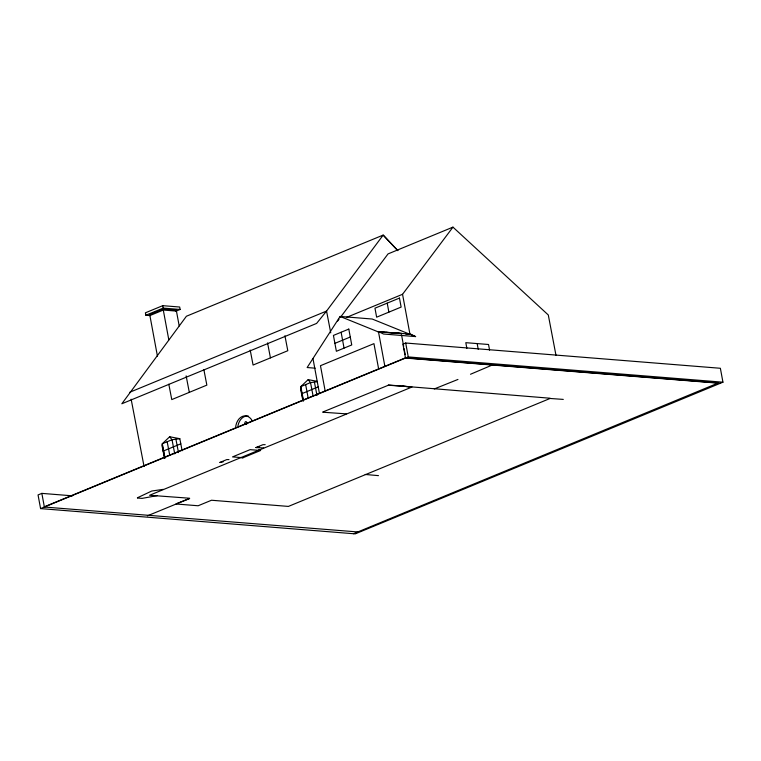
<?xml version="1.0" encoding="UTF-8"?>
<svg xmlns="http://www.w3.org/2000/svg" width="761" height="761" viewBox="0 0 761 761"><rect width="100%" height="100%" fill="white"/><g stroke="black" fill="none" stroke-linecap="round" stroke-linejoin="round"><path stroke-width="1.14" d="M556.015 355.492L548.301 314.987L452.957 227.139L402.55 294.288L409.96 334.307L372.186 319.021L340.11 316.443L307.14 367.534L315.216 368.181M301.565 393.808L318.193 386.873M397.718 250.569L383.173 235.082L186.416 316.243L121.836 403.768L316.595 323.425L326.555 311.068L383.173 235.082L397.851 250.616M337.627 321.066L339.045 319.182M340.462 317.289L388.034 253.917L452.957 227.139M163.101 451.121L180.795 443.815M182.126 450.721L179.815 438.688L169.674 436.757L162.302 443.739L162.112 445.994L164.424 458.027M317.185 381.347L308.176 379.625L300.804 386.607L300.614 388.852L302.907 400.79M137.418 497.78L151.743 491.026L163.273 489.361M175.81 311.249L180.138 309.47L179.682 307.025L162.73 305.665L145.408 312.809L145.865 315.244L150.383 315.615M145.865 315.244L163.177 308.1L180.138 309.47M179.196 325.936L176.267 310.127L163.111 309.071L149.727 314.588L157.432 356.138M149.907 315.568L163.292 310.041L176.447 311.097M129.808 392.238L326.555 311.068L330.74 332.852M346.284 317.499L402.55 294.288M334.897 343.354L350.269 337.018M340.11 316.443L377.884 331.739L410.512 334.089L415.601 336.59L383.487 334.012L378.426 331.511L384.885 366.383M401.856 333.394L396.624 333.242M72.552 495.839L41.845 493.375L38.05 494.935L40.58 508.605L355.263 533.861L722.95 382.193L720.372 368.276L405.689 343.021L402.94 344.153L405.518 358.07L720.201 383.325M44.338 506.797L405.47 357.822L718.403 382.935L353.523 533.718M40.58 508.605L408.267 356.928L722.95 382.193M322.873 411.986L388.376 385.228L411.758 386.864M263.667 447.953L255.934 447.573L262.992 444.662L265.18 444.671M411.806 387.102L149.594 495.268L189.584 498.236M243.016 457.732L232.533 456.895L250.084 449.656L260.576 450.493L242.854 457.808L240.714 457.418M457.951 379.444L434.293 388.938M470.507 374.26L492.738 364.823M176.21 503.763L189.632 498.484L147.368 515.853M176.248 504.001L198.126 505.761L211.51 500.243L288.4 506.417L550.079 398.469L563.283 399.401M255.934 447.573L259.33 446.907M223.144 461.841L219.748 462.498L226.797 459.587L228.985 459.596M137.465 498.027L142.031 498.388L157.223 495.639M317.337 381.689L310.526 382.593L300.804 386.607L303.458 400.429M179.815 438.688L172.024 439.725L162.302 443.739L165.023 457.903M260.576 450.493L258.436 450.112M378.474 475.635L365.213 474.464M377.884 331.739L383.744 332.205M386.084 332.395L393.114 332.957M405.642 333.965L409.96 334.307M322.921 412.224L346.303 413.86M378.426 331.511L401.313 333.613L392.762 332.662M410.902 334.688L415.601 336.59M308.176 379.625L310.526 382.593L313.18 396.414M169.674 436.757L172.024 439.725L174.745 453.889M314.417 382.079L316.995 395.492M300.709 387.73L303.287 401.142M284.928 335.753L287.801 350.716L253.08 365.042L250.207 350.079M267.568 342.916L270.44 357.879M203.891 369.741L206.849 385.123L171.767 399.592L168.809 384.21M186.141 375.877L189.308 392.353M175.915 439.211L178.493 452.624M167.163 441.732L169.741 455.145M162.207 444.862L164.785 458.274M131.139 399.202L144.067 466.512M550.032 398.222L388.338 384.98M489.58 350.165L488.533 344.495L465.808 342.678L466.854 348.338M477.166 343.582L478.222 349.251M405.689 343.021L408.267 356.928M401.523 334.773L403.682 346.398M404.11 348.728L405.185 354.54M411.216 387.083L402.674 386.131M387.216 303.135L388.881 312.134M378.655 369.066L373.946 343.639L320.467 365.699L325.185 391.125M341.118 332.253L344.058 348.119M357.27 531.91L44.376 507.035L41.845 493.375M312.961 358.517L319.43 393.389M305.665 384.6L308.148 398.013M162.73 305.665L163.177 308.1M163.111 309.071L168.818 339.872M235.587 427.72A12.518 9.132 -86.2 0 1 242.398 416.41A12.518 9.132 -86.2 0 1 252.243 420.852M237.965 425.694A12.518 9.132 -86.2 0 1 248.457 416.124M245.641 424.267A1.018 0.742 -86.2 0 1 246.697 424.21M399.468 298.084L374.964 308.186L376.638 317.185L401.133 307.083L399.468 298.084M348.795 329.085L333.432 335.42L336.372 351.287L351.744 344.942L348.795 329.085M246.564 423.649A1.275 0.932 -86.2 0 0 245.955 421.632A1.275 0.932 -86.2 0 0 244.956 423.43A1.275 0.932 -86.2 0 0 246.564 423.649"/></g></svg>
